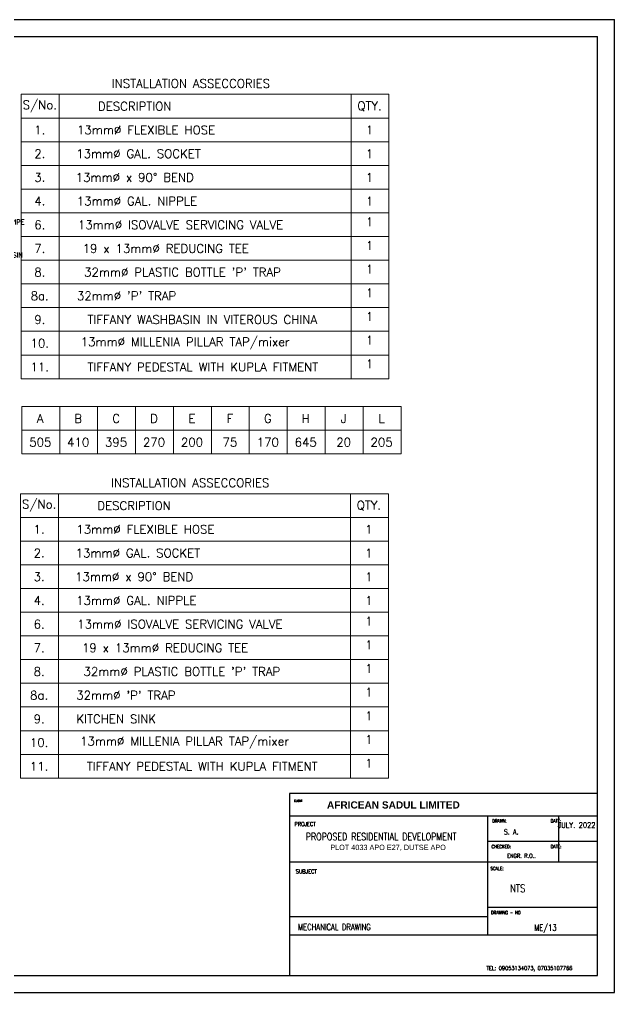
# Model space of a CAD drawing. Header units: inches. Extents: x 23 to 2032867, y 13 to 664695.
# Drawn here: x 912567 to 937282, y 479904 to 520322 of the extents above; entities that cross this region are included whole.
import ezdxf

# ---------------------------------------------------------------- set-up
doc = ezdxf.new("R2010")
doc.units = ezdxf.units.IN
doc.header["$MEASUREMENT"] = 0
for name, color, linetype, lineweight in [('8', 9, 'Continuous', 18), ('PL-W-HWP-TXT', 9, 'Continuous', 15), ('Text', 7, 'Continuous', 25)]:
    doc.layers.add(name, color=color, linetype=linetype, lineweight=lineweight)
for name, color, linetype in [('Annotation - Text', 7, 'Continuous'), ('GFROM', 7, 'Continuous'), ('LIAB', 8, 'Continuous'), ('Plotlyr150', 8, 'Continuous'), ('PLOTYR', 15, 'Continuous')]:
    doc.layers.add(name, color=color, linetype=linetype)
doc.styles.add('GENERATED_STYLE_3', font='arialbd.ttf')
doc.styles.add('RomanS', font='romans.shx')
doc.styles.add('SIMPLEX8', font='simplexd.shx', dxfattribs={"width": 0.8})

msp = doc.modelspace()

# ---------------------------------------------------------------- linework, layer by layer
at = {"layer": 'LIAB', "color": 7, "linetype": 'Continuous', "ltscale": 256.031999}
for p, q in [((880432.56, 519617.426), (936577.732, 519617.426)), ((936577.732, 480608.493), (936577.732, 519617.426)), ((936577.732, 488170.661), (923781.517, 488170.661)), ((923781.517, 488170.661), (923781.517, 480608.493)), ((923781.517, 487243.789), (936577.732, 487243.789)), ((932000.698, 487243.789), (932000.698, 482291.555)), ((934953.513, 487249.796), (934953.513, 485320.661)), ((936577.732, 486180.594), (932000.698, 486180.594)), ((936577.732, 485320.661), (923781.517, 485320.661)), ((932000.698, 483445.51), (936563.653, 483445.51)), ((923781.517, 483060.924), (932000.698, 483060.924)), ((936577.732, 482291.555), (923781.517, 482291.555)), ((880432.56, 480608.493), (936577.732, 480608.493))]:
    msp.add_line(p, q, dxfattribs=at)
at = {"layer": 'PL-W-HWP-TXT', "color": 0}
for p, q in [((912642.893, 517212.696), (927913.716, 517212.696)), ((912642.893, 517212.696), (912642.893, 505400.238)), ((914217.887, 517212.696), (914217.887, 505400.238)), ((926338.721, 517212.696), (926338.721, 505400.238)), ((927913.716, 517212.696), (927913.716, 505400.238)), ((912642.893, 516228.325), (927913.716, 516228.325)), ((912642.893, 515243.953), (927913.716, 515243.953)), ((912642.893, 514259.582), (922092.859, 514259.582)), ((912642.893, 514259.582), (927913.716, 514259.582)), ((912642.893, 513275.21), (922092.859, 513275.21)), ((912642.893, 513275.21), (927913.716, 513275.21)), ((912642.893, 512290.839), (922092.859, 512290.839)), ((912642.893, 512290.839), (927913.716, 512290.839)), ((912642.893, 511306.467), (922092.859, 511306.467)), ((912642.893, 511306.467), (927913.716, 511306.467)), ((912642.893, 510322.096), (927913.716, 510322.096)), ((912642.893, 510322.096), (922092.859, 510322.096)), ((912642.893, 510322.096), (922092.859, 510322.096)), ((912642.893, 509337.724), (922092.859, 509337.724)), ((912642.893, 509337.724), (927913.716, 509337.724)), ((912642.893, 509337.724), (922747.041, 509337.724)), ((912642.893, 508353.353), (922092.859, 508353.353)), ((912642.893, 508353.353), (927913.716, 508353.353)), ((912642.893, 507368.981), (927913.716, 507368.981)), ((912642.893, 507368.981), (922092.859, 507368.981)), ((912642.893, 507368.981), (922092.859, 507368.981)), ((912642.893, 506384.61), (927913.716, 506384.61)), ((912642.893, 505400.238), (927913.716, 505400.238)), ((912663.707, 504242.859), (928413.651, 504242.859)), ((912663.707, 504242.859), (912663.707, 502274.116)), ((914238.702, 504242.859), (914238.702, 502274.116)), ((915813.696, 504242.859), (915813.696, 502274.116)), ((917388.69, 504242.859), (917388.69, 502274.116)), ((918963.685, 504242.859), (918963.685, 502274.116)), ((920538.679, 504242.859), (920538.679, 502274.116)), ((922113.673, 504242.859), (922113.673, 502274.116)), ((923688.668, 504242.859), (923688.668, 502274.116)), ((925263.662, 504242.859), (925263.662, 502274.116)), ((926838.657, 504242.859), (926838.657, 502274.116)), ((928413.651, 504242.859), (928413.651, 502274.116)), ((912663.707, 503258.488), (928413.651, 503258.488)), ((912663.707, 502274.116), (928413.651, 502274.116)), ((912616.541, 500625.016, -248.475), (927887.364, 500625.016, -248.475)), ((912616.541, 500625.016, -248.475), (912616.541, 488812.558, -248.475)), ((914191.535, 500625.016, -248.475), (914191.535, 488812.558, -248.475)), ((926312.37, 500625.016, -248.475), (926312.37, 488812.558, -248.475)), ((927887.364, 500625.016, -248.475), (927887.364, 488812.558, -248.475)), ((912616.541, 499640.645, -248.475), (927887.364, 499640.645, -248.475)), ((912616.541, 498656.273, -248.475), (927887.364, 498656.273, -248.475)), ((912616.541, 497671.902, -248.475), (927887.364, 497671.902, -248.475)), ((912616.541, 497671.902, -248.475), (922066.507, 497671.902, -248.475)), ((912616.541, 496687.53, -248.475), (927887.364, 496687.53, -248.475)), ((912616.541, 496687.53, -248.475), (922066.507, 496687.53, -248.475)), ((912616.541, 495703.159, -248.475), (927887.364, 495703.159, -248.475)), ((912616.541, 495703.159, -248.475), (922066.507, 495703.159, -248.475)), ((912616.541, 494718.787, -248.475), (927887.364, 494718.787, -248.475)), ((912616.541, 494718.787, -248.475), (922066.507, 494718.787, -248.475)), ((912616.541, 493734.416, -248.475), (922066.507, 493734.416, -248.475)), ((912616.541, 493734.416, -248.475), (922066.507, 493734.416, -248.475)), ((912616.541, 493734.416, -248.475), (927887.364, 493734.416, -248.475)), ((912616.541, 492750.044, -248.475), (922720.689, 492750.044, -248.475)), ((912616.541, 492750.044, -248.475), (927887.364, 492750.044, -248.475)), ((912616.541, 492750.044, -248.475), (922066.507, 492750.044, -248.475)), ((912616.541, 491765.673, -248.475), (927887.364, 491765.673, -248.475)), ((912616.541, 491765.673, -248.475), (922066.507, 491765.673, -248.475)), ((912616.541, 490781.301, -248.475), (922066.507, 490781.301, -248.475)), ((912616.541, 490781.301, -248.475), (922066.507, 490781.301, -248.475)), ((912616.541, 490781.301, -248.475), (927887.364, 490781.301, -248.475)), ((912616.541, 489796.93, -248.475), (927887.364, 489796.93, -248.475)), ((912616.541, 488812.558, -248.475), (927887.364, 488812.558, -248.475))]:
    msp.add_line(p, q, dxfattribs=at)
at = {"layer": 'PLOTYR', "color": 1, "linetype": 'Continuous', "ltscale": 250}
for p, q in [((879543.01, 520321.559), (937281.865, 520321.559)), ((937281.865, 479904.36), (937281.865, 520321.559)), ((879543.01, 479904.36), (937281.865, 479904.36))]:
    msp.add_line(p, q, dxfattribs=at)

# ---------------------------------------------------------------- texts
at = {"layer": '8', "color": 0, "char_height": 198.71999, "attachment_point": 5, "style": 'RomanS'}
for s, insert in [('13mm%%c GAL.COLD WATER PIPE', (910723.144, 511908.475)), (' TEE FOR MULTIPLE WASHBASIN', (910593.5, 510537.988))]:
    msp.add_mtext(s, dxfattribs=dict(at, insert=insert))
at = {"layer": 'Annotation - Text', "linetype": 'Continuous', "lineweight": 20, "insert": (928066.877, 487846.689), "char_height": 300, "width": 7891.24482, "attachment_point": 2, "line_spacing_factor": 0.992596, "style": 'GENERATED_STYLE_3'}
msp.add_mtext('\\pi59.673;AFRICEAN SADUL LIMITED', dxfattribs=at)
at = {"layer": 'Annotation - Text', "color": 0, "linetype": 'Continuous', "lineweight": 20, "insert": (927811.624, 486043.193), "char_height": 220.29504, "width": 6419.9254, "attachment_point": 2, "line_spacing_factor": 0.992596, "style": 'GENERATED_STYLE_3'}
msp.add_mtext('\\pi43.81889; {\\fTechnicLite|b0|i0|c2|p2;PLOT 4033 APO E27, DUTSE APO }', dxfattribs=at)
at = {"layer": 'GFROM', "color": 7, "linetype": 'Continuous', "ltscale": 204.216, "style": 'SIMPLEX8', "width": 0.8}
for s, height, p in [('JULY. 2022', 229.5089, (934925.559, 486743.473, 30926.094)), ('PROPOSED RESIDENTIAL DEVELOPMENT', 301.23038, (924458.072, 486229.872, -5724.903))]:
    msp.add_text(s, height=height, dxfattribs=at).set_placement(p)
at = {"layer": 'Plotlyr150', "color": 7, "linetype": 'Continuous', "ltscale": 251.249999, "style": 'SIMPLEX8', "width": 0.8}
for s, height, p in [('CLIENT', 85.1281, (923980.31, 487824.877)), ('DRAWN:                      DATE:', 136.205, (932203.813, 486965.625)), ('PROJECT', 170.2563, (923990.612, 486816.595)), ('CHECKED:                    DATE:', 136.205, (932176.313, 485897.362)), ('SUBJECT', 170.2563, (924042.979, 484848.978)), ('SCALE:', 136.205, (932126.732, 484988.438)), ('DRAWING - NO', 136.205, (932150.479, 483159.089))]:
    msp.add_text(s, height=height, dxfattribs=at).set_placement(p)
at = {"layer": 'Plotlyr150', "color": 7, "linetype": 'Continuous', "ltscale": 306.324012, "style": 'SIMPLEX8', "width": 0.8}
for s, height, p in [('S. A.', 215.1646, (932685.24, 486470.551)), ('ENGR. R.O..', 172.13164, (932817.926, 485496.723)), ('NTS', 318.7623, (932943.927, 484072.973)), ('MECHANICAL DRAWING', 258.19746, (924135.668, 482493.468)), ('ME/13', 258.1975, (933945.078, 482468.209)), ('TEL: 09053134073, 07035107766', 172.13164, (931962.819, 480832.321))]:
    msp.add_text(s, height=height, dxfattribs=at).set_placement(p)
at = {"layer": 'Text', "color": 0, "attachment_point": 5, "style": 'RomanS'}
for s, insert, char_height in [('INSTALLATION ASSECCORIES', (919685.949, 517661.994), 357.69599), ('S/No.', (913410.837, 516714.731), 357.696), ('DESCRIPTION', (917354.07, 516714.731), 357.69599), ('QTY.', (927106.666, 516714.731), 357.696), ('1.', (913410.837, 515730.359), 357.696), ('13mm%%c FLEXIBLE HOSE', (917824.846, 515730.359), 357.69599), ('1', (927106.666, 515730.359), 357.696), ('2.', (913410.837, 514745.988), 357.696), ('13mm%%c GAL. SOCKET', (917511.532, 514745.988), 357.69599), ('1', (927106.666, 514745.988), 357.696), ('3.', (913410.837, 513761.616), 357.696), ('13mm%%c x 90° BEND', (917356.967, 513761.616), 357.69599), ('1', (927106.666, 513761.616), 357.696), ('4.', (913410.837, 512777.245), 357.696), ('13mm%%c GAL. NIPPLE', (917445.764, 512777.245), 357.69599), ('1', (927106.666, 512777.245), 357.696), ('1', (927106.666, 511919.461), 357.696), ('6.', (913410.837, 511792.873), 357.696), ('7.', (913410.837, 510808.502), 357.696), ('19 x 13mm%%c REDUCING TEE', (918642.095, 510808.502), 357.69599), ('1', (927106.666, 510935.09), 357.696), ('1', (927106.666, 509950.718), 357.696), ('8.', (913410.837, 509824.13), 357.696), ("32mm%%c PLASTIC BOTTLE 'P' TRAP", (919338.335, 509824.13), 357.69599), ('8a.', (913410.837, 508839.759), 357.696), ("32mm%%c 'P' TRAP", (917014.565, 508839.759), 357.69599), ('1', (927106.666, 508966.347), 357.696), ('1', (927106.666, 507981.975), 357.696), ('9.', (913410.837, 507855.387), 357.696), ('TIFFANY WASHBASIN IN VITEROUS CHINA', (920160.263, 507855.387), 357.69599), ('10.', (913410.837, 506871.016), 357.696), (' 13mm%%c MILLENIA PILLAR TAP/mixer', (919327.575, 506871.016), 357.69599), ('1', (927106.666, 506997.604), 357.696), ('11.', (913410.837, 505886.644), 357.696), ('TIFFANY PEDESTAL WITH KUPLA FITMENT', (920183.818, 505886.644), 357.69599), ('1', (927106.666, 506013.232), 357.696), ('A', (913431.652, 503744.894), 357.696), ('B', (915006.646, 503744.894), 357.696), ('C', (916581.641, 503744.894), 357.696), ('D', (918156.635, 503744.894), 357.696), ('E', (919731.629, 503744.894), 357.696), ('F', (921306.624, 503744.894), 357.696), ('G', (922881.618, 503744.894), 357.696), ('H', (924456.612, 503744.894), 357.696), ('J', (926031.607, 503744.894), 357.696), ('L', (927606.601, 503744.894), 357.696), ('505', (913431.652, 502760.522), 357.696), ('410', (915006.646, 502760.522), 357.696), ('395', (916581.641, 502760.522), 357.696), ('270', (918156.635, 502760.522), 357.696), ('200', (919731.629, 502760.522), 357.696), ('75', (921306.624, 502760.522), 357.696), ('170', (922881.618, 502760.522), 357.696), ('645', (924456.612, 502760.522), 357.696), ('20', (926031.607, 502760.522), 357.696), ('205', (927606.601, 502760.522), 357.696), ('INSTALLATION ASSECCORIES', (919659.597, 501074.314, -248.475), 357.69599), ('S/No.', (913384.486, 500127.051, -248.475), 357.696), ('DESCRIPTION', (917327.718, 500127.051, -248.475), 357.69599), ('QTY.', (927080.314, 500127.051, -248.475), 357.696), ('1.', (913384.486, 499142.679, -248.475), 357.696), ('13mm%%c FLEXIBLE HOSE', (917798.494, 499142.679, -248.475), 357.69599), ('1', (927080.314, 499142.679, -248.475), 357.696), ('2.', (913384.486, 498158.308, -248.475), 357.696), ('13mm%%c GAL. SOCKET', (917485.18, 498158.308, -248.475), 357.69599), ('1', (927080.314, 498158.308, -248.475), 357.696), ('3.', (913384.486, 497173.936, -248.475), 357.696), ('13mm%%c x 90° BEND', (917330.615, 497173.936, -248.475), 357.69599), ('1', (927080.314, 497173.936, -248.475), 357.696), ('4.', (913384.486, 496189.565, -248.475), 357.696), ('13mm%%c GAL. NIPPLE', (917419.412, 496189.565, -248.475), 357.69599), ('1', (927080.314, 496189.565, -248.475), 357.696), ('6.', (913384.486, 495205.193, -248.475), 357.696), ('1', (927080.314, 495331.781, -248.475), 357.696), ('7.', (913384.486, 494220.822, -248.475), 357.696), ('19 x 13mm%%c REDUCING TEE', (918615.743, 494220.822, -248.475), 357.69599), ('1', (927080.314, 494347.41, -248.475), 357.696), ('1', (927080.314, 493363.038, -248.475), 357.696), ('8.', (913384.486, 493236.45, -248.475), 357.696), ("32mm%%c PLASTIC BOTTLE 'P' TRAP", (919311.983, 493236.45, -248.475), 357.69599), ('8a.', (913384.486, 492252.079, -248.475), 357.696), ("32mm%%c 'P' TRAP", (916988.213, 492252.079, -248.475), 357.69599), ('1', (927080.314, 492378.667, -248.475), 357.696), ('1', (927080.314, 491394.295, -248.475), 357.696), ('9.', (913384.486, 491267.707, -248.475), 357.696), ('KITCHEN SINK ', (916586.533, 491267.707, -248.475), 357.69599), ('10.', (913384.486, 490283.336, -248.475), 357.696), (' 13mm%%c MILLENIA PILLAR TAP/mixer', (919301.223, 490283.336, -248.475), 357.69599), ('1', (927080.314, 490409.924, -248.475), 357.696), ('11.', (913384.486, 489298.965, -248.475), 357.696), ('TIFFANY PEDESTAL WITH KUPLA FITMENT', (920157.466, 489298.965, -248.475), 357.69599), ('1', (927080.314, 489425.552, -248.475), 357.696)]:
    msp.add_mtext(s, dxfattribs=dict(at, insert=insert, char_height=char_height))
at = {"layer": 'Text', "color": 0, "char_height": 357.69599, "attachment_point": 5, "line_spacing_factor": 0.6, "style": 'RomanS'}
for insert in [(919131.508, 511792.873), (919105.156, 495205.193, -248.475)]:
    msp.add_mtext(' 13mm%%c ISOVALVE SERVICING VALVE', dxfattribs=dict(at, insert=insert))

doc.saveas('drawing.dxf')
